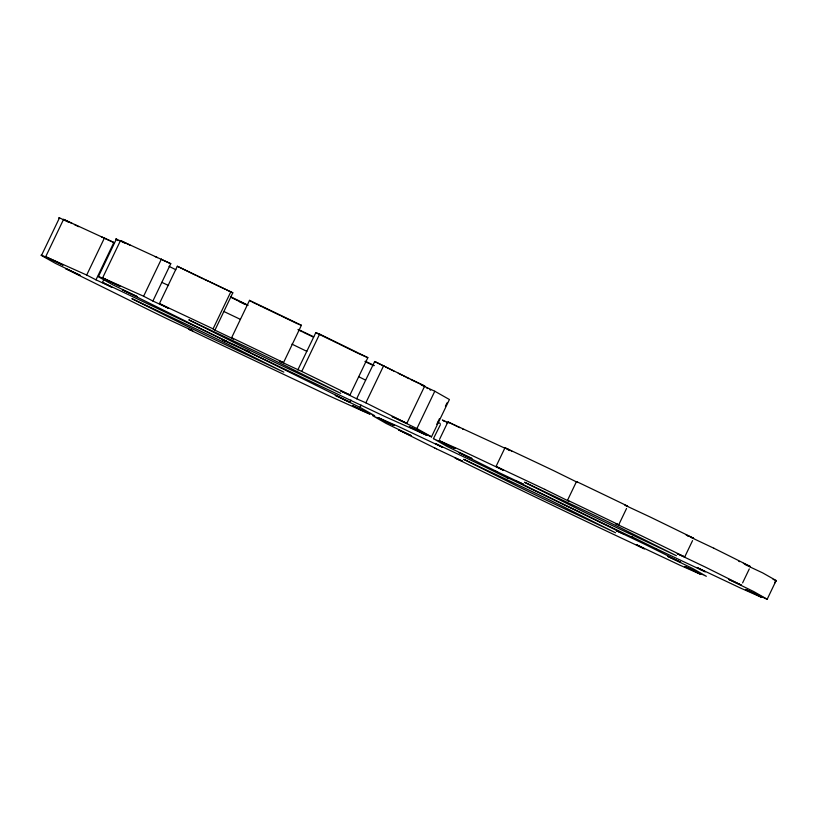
<?xml version="1.0" encoding="UTF-8"?>
<svg xmlns="http://www.w3.org/2000/svg" width="817" height="817" viewBox="0 0 817 817"><rect width="100%" height="100%" fill="white"/><g stroke="black" fill="none" stroke-linecap="round" stroke-linejoin="round"><path stroke-width="1.23" d="M350.963 399.973L349.911 402.168L335.236 395.357L359.991 407.366L374.625 415.649L352.454 405.671L369.784 414.056L363.014 411.196L328.781 395.704L207.988 338.555A243.834 4.677 25.6 0 1 188.87 329.333L192.812 330.803L170.651 320.509A243.813 4.677 25.6 0 1 152.095 311.491L74.347 273.041L65.564 268.579L80.25 275.39L55.485 263.38L40.952 255.241L41.616 255.159L59.498 217.833L68.138 222.01M41.616 255.159L63.021 265.076L45.701 256.691L63.583 219.354L113.859 242.496L95.977 279.833L111.786 287.165L102.513 282.386L104.096 279.087M95.977 279.833L86.694 275.043L104.576 237.706M421.225 384.95L434.787 391.231L449.421 399.523L431.458 436.911L413.453 428.394L409.368 426.872L426.688 435.257L385.695 416.905L264.902 359.756A243.854 4.677 25.6 0 1 245.784 350.534L249.716 352.004L227.565 341.71A243.006 4.667 25.6 0 1 202.994 329.751L126.717 291.935L122.479 289.78L137.154 296.591L112.399 284.582L97.866 276.442L98.53 276.36L116.412 239.034L125.052 243.211M98.53 276.36L119.936 286.277L102.605 277.892L120.497 240.555L170.773 263.697L152.891 301.034L168.7 308.366L159.427 303.587L177.32 266.25L232.804 292.813L214.942 330.17L233.509 339.014L231.63 337.697L249.522 300.36L282.284 316.067A243.844 4.677 25.6 0 1 301.402 325.278L283.519 362.615L279.577 361.145L301.739 371.439A243.823 4.677 25.6 0 1 320.295 380.456L349.962 394.989L367.844 357.652L338.177 343.13A243.823 4.677 25.6 0 0 319.621 334.102L315.801 332.672L297.797 369.968M152.891 301.034L143.608 296.234L161.49 258.907M214.942 330.17L213.074 328.853L230.966 291.526M301.739 371.439L319.621 334.102M349.962 394.989L340.699 390.914L356.651 398.778L374.686 361.512L424.707 386.032L406.815 423.369L392.14 416.558L416.905 428.568L431.539 436.85M359.991 407.366L361.073 405.099M356.651 398.778L365.853 402.832L383.745 365.495M416.905 428.568L434.787 391.231M436.738 424.34L439.444 418.682M445.408 406.243L447.032 402.842M439.526 439.393L447.348 423.063M495.776 471.041A189.248 3.636 25.6 0 1 460.9 453.568L459.164 452.669L471.971 458.541L446.97 446.388L433.429 438.658L451.832 447.246L455.14 448.492L438.974 440.557L459.705 449.667L503.517 470.326L496.042 466.436L504.988 447.767L508.409 449.34M544.796 489.363L568.928 501.24L567.539 500.239L576.485 481.57L581.97 484.144A238.462 4.575 25.6 0 1 622.574 503.65L627.67 506.152L624.974 505.223M692.55 540.619L684.717 556.949L680.694 554.947A238.789 4.585 25.6 0 0 640.794 535.462L615.691 523.697L618.724 524.82L626.547 508.491M742.592 582.909L749.301 568.918M701.17 569.909C714.466 576.261 690.947 564.639 698.382 568.142L740.937 588.25L761.658 597.35L745.492 589.435L748.811 590.671L767.163 599.29L776.14 580.53L762.659 572.88L749.25 566.6M440.424 424.626L433.429 438.658M776.14 580.53L774.659 582.929L776.15 580.591L774.771 580.182M59.498 217.833L58.732 217.761L59.621 218.496M116.412 239.034L115.646 238.962L116.535 239.698M496.042 466.436L499.473 468.008M567.539 500.239L573.023 502.812A238.462 4.575 25.6 0 1 613.628 522.318L618.724 524.82M247.367 305.098L245.447 304.384A243.006 4.667 25.6 0 1 239.218 301.35M298.532 324.216L301.402 325.278M306.855 351.341L291.945 344.131M508.072 478.272L483.94 466.395A189.452 3.636 25.6 0 0 438.555 445.01M631.704 536.677L655.847 548.554M515.935 480.958L523.421 484.226L497.226 471.766M684.697 556.949L677.252 553.691L704.938 566.906A189.268 3.636 25.6 0 1 739.732 584.339M102.605 277.892L143.608 296.234M45.701 256.691L86.694 275.043M358.786 353.669L367.844 357.652M577.701 482.5L553.732 470.694A189.462 3.636 25.6 0 0 508.358 449.309M155.159 256.558L157.477 257.61M101.369 236.777L113.859 242.496M162.45 259.877L170.773 263.697M411.176 379.762L424.707 386.032M161.827 282.365L168.608 285.511M505.131 448.288L447.92 421.899L452.792 424.299M507.153 449.227L510.196 450.637M743.388 563.352L745.41 564.292M747.422 565.221L750.425 566.579L748.586 565.63M440.22 423.441L437.646 422.246M159.427 303.587L213.074 328.853M102.513 282.386L200.931 329.047A243.037 4.667 25.6 0 1 226.605 341.414L222.673 339.943L244.824 350.238A243.006 4.667 25.6 0 1 269.396 362.197L349.911 402.168M438.617 445.04L435.185 443.468L442.661 447.369L398.849 426.699L378.118 417.599L394.294 425.514L390.975 424.278L372.613 415.659L386.114 423.42L411.114 435.584L398.737 429.936M640.314 546.941C653.386 553.16 630.724 542.039 637.526 545.174L680.081 565.282L700.802 574.382L684.636 566.467L687.955 567.703L706.348 576.291L692.816 568.561L667.816 556.408L680.622 562.28L678.784 561.33M196.489 275.676L177.32 266.25M374.094 365.393L365.23 361.237M197.591 276.187L203.229 278.832M204.362 279.373L208.917 281.508M365.138 361.635L373.9 365.75M209.887 281.967L213.768 283.795M214.738 284.255L225.696 289.443M226.697 289.923L232.804 292.813M223.889 311.502L240.392 319.365M252.33 302.116L257.161 304.424M258.131 304.894L261.991 306.743M262.962 307.202L280.537 315.638M313.718 336.829L298.215 329.414M313.381 337.084L303.618 332.417M298.144 329.792L302.525 331.896M773.096 579.396L773.668 579.672M231.63 337.697L257.845 350.248A243.027 4.667 25.6 0 1 283.519 362.615M747.044 565.558L747.667 565.854M120.497 240.555L130.209 245.263M63.583 219.354L72.223 223.541M74.378 224.583L78.698 226.677M453.568 424.677L456.683 426.188M457.459 426.566L459.797 427.689M448.88 422.859L442.375 419.989L442.763 420.408M315.801 332.672L331.232 340.178M248.164 305.272L230.608 296.724M332.325 340.709L337.687 343.334M338.759 343.855L357.744 353.158M462.677 429.088L463.188 429.344M517.079 481.56L519.949 482.97A238.819 4.585 25.6 0 0 559.849 502.445L587.004 515.598A238.493 4.575 25.6 0 0 627.619 535.104L633.093 537.678L631.694 536.687M687.536 535.727L688.547 536.228M690.59 537.229L713.874 548.238M358.765 376.739L365.597 380.119M516.998 481.519L515.915 480.968M436.37 448.799L462.565 461.258L455.079 457.99L459.093 460.002A238.789 4.585 25.6 0 0 498.993 479.487L526.148 492.631A238.462 4.575 25.6 0 0 566.763 512.136L594.99 525.586A189.462 3.636 25.6 0 0 640.365 546.971M374.686 361.512L384.501 366.384M625.373 505.427L649.74 516.804A238.789 4.585 25.6 0 1 689.65 536.279L693.664 538.28L686.198 535.023L687.046 535.482M365.853 402.832L406.815 423.369M495.705 471.011L497.175 471.736M434.848 448.043L436.319 448.778M385.45 366.864L389.239 368.753M390.169 369.213L393.865 371.061M175.839 269.733L169.007 266.311M398.277 373.277L402.454 375.381M403.435 375.881L405.395 376.872M406.376 377.372L409.133 378.771M739.64 584.298L741.479 585.248L728.672 579.365L753.672 591.528L767.204 599.259M398.757 429.946L400.146 430.651M745.288 564.68L745.972 565.027M738.834 561.35L739.477 561.677M510.298 450.535L505.049 447.808M511.575 451.188L512.188 451.505M426.658 387.912L427.883 388.596M446.256 422.522L446.909 422.9M117.219 240.127L118.046 240.627M429.895 389.74L430.651 390.199M444.091 421.266L443.304 420.775M577.762 482.479L576.485 481.57M508.092 478.262L506.714 477.302L512.167 479.845A238.482 4.575 25.6 0 1 552.772 499.35L579.947 512.504A238.768 4.585 25.6 0 1 619.848 531.979L623.861 533.981L616.365 530.723L644.082 543.938A189.268 3.636 25.6 0 1 678.876 561.381M249.522 300.36L251.36 301.657M238.176 300.85A243.006 4.667 25.6 0 1 230.956 297.337M281.497 316.097A226.033 4.34 25.6 0 1 297.582 323.859M239.269 301.555A243.854 4.677 25.6 0 1 244.487 304.077M434.92 448.073A189.258 3.636 25.6 0 1 400.044 430.61M713.803 548.207A189.268 3.636 25.6 0 1 748.678 565.67M499.412 467.978A189.462 3.636 25.6 0 1 544.816 489.373M701.221 569.939A189.452 3.636 25.6 0 1 655.826 548.534M132.078 298.746L186.307 325.891A176.125 3.38 25.6 0 0 212.9 338.759L283.826 372.133L229.168 344.856A176.125 3.38 25.6 0 0 202.585 331.988L132.078 298.746M188.993 319.937L243.221 347.092A176.125 3.38 25.6 0 0 269.804 359.96L340.74 393.334L286.083 366.057A176.125 3.38 25.6 0 0 259.489 353.179L188.993 319.937M463.811 459.358L518.039 486.513A176.125 3.38 25.6 0 0 544.622 499.381L615.548 532.755L560.891 505.478A176.125 3.38 25.6 0 0 534.308 492.6L463.811 459.358M524.667 482.326L578.885 509.471A176.125 3.38 25.6 0 0 605.479 522.349L676.405 555.713L621.747 528.436A176.135 3.38 25.6 0 0 595.164 515.568L524.667 482.326"/></g></svg>
